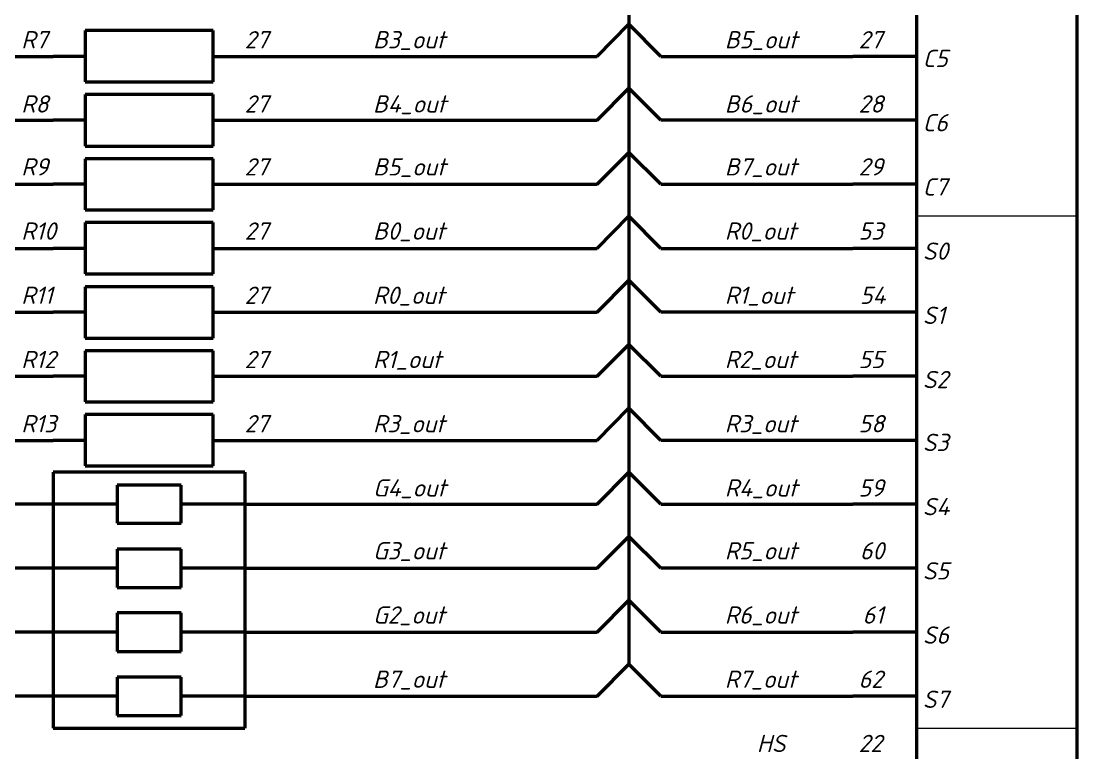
# Model space of a CAD drawing. Header units: inches. Extents: x -26 to 1942, y -380 to 599.
# Drawn here: x 528.7 to 611.2, y 403.3 to 460.5 of the extents above; entities that cross this region are included whole.
import ezdxf

# ---------------------------------------------------------------- set-up
doc = ezdxf.new("R2010")
doc.units = ezdxf.units.IN
for name, color, linetype, lineweight in [('OSN25', 2, 'Continuous', 20), ('OSN50', 3, 'Continuous', 50), ('TEXT', 1, 'Continuous', 30)]:
    doc.layers.add(name, color=color, linetype=linetype, lineweight=lineweight)
doc.styles.add('ISOCPEUR0', font='isocpeur.ttf', dxfattribs={"height": 2.87999})

msp = doc.modelspace()

# ---------------------------------------------------------------- linework, layer by layer
at = {"layer": 'OSN25'}
for p, q in [((611.173, 445.226), (598.656, 445.226)), ((598.656, 405.22), (611.173, 405.22))]:
    msp.add_line(p, q, dxfattribs=at)
at = {"layer": 'OSN50'}
for p, q in [((576.157, 525.212), (576.157, 410.237)), ((598.656, 350.216), (598.656, 525.212)), ((611.173, 525.212), (611.173, 350.216)), ((543.676, 459.729), (533.668, 459.729)), ((533.668, 459.729), (533.668, 455.731)), ((543.676, 455.731), (543.676, 459.729)), ((573.675, 457.717), (576.157, 460.225)), ((578.666, 457.717), (576.157, 460.225)), ((466.172, 457.717), (531.16, 457.717)), ((533.668, 457.717), (531.16, 457.717)), ((543.676, 457.717), (546.159, 457.717)), ((546.159, 457.717), (551.176, 457.717)), ((551.176, 457.717), (551.176, 457.717)), ((551.176, 457.717), (573.675, 457.717)), ((578.666, 457.717), (593.665, 457.717)), ((598.656, 457.717), (593.665, 457.717)), ((533.668, 455.731), (543.676, 455.731)), ((543.676, 454.738), (533.668, 454.738)), ((533.668, 454.738), (533.668, 450.714)), ((543.676, 450.714), (543.676, 454.738)), ((573.675, 452.726), (576.157, 455.234)), ((578.666, 452.726), (576.157, 455.234)), ((466.172, 452.726), (531.16, 452.726)), ((533.668, 452.726), (531.16, 452.726)), ((543.676, 452.726), (546.159, 452.726)), ((546.159, 452.726), (551.176, 452.726)), ((551.176, 452.726), (551.176, 452.726)), ((551.176, 452.726), (573.675, 452.726)), ((593.665, 452.726), (578.666, 452.726)), ((578.666, 452.726), (578.666, 452.726)), ((598.656, 452.726), (593.665, 452.726)), ((533.668, 450.714), (543.676, 450.714)), ((543.676, 449.721), (533.668, 449.721)), ((533.668, 449.721), (533.668, 445.723)), ((543.676, 445.723), (543.676, 449.721)), ((573.675, 447.735), (576.157, 450.217)), ((578.666, 447.735), (576.157, 450.217)), ((466.172, 447.735), (531.16, 447.735)), ((533.668, 447.735), (531.16, 447.735)), ((543.676, 447.735), (546.159, 447.735)), ((546.159, 447.735), (551.176, 447.735)), ((551.176, 447.735), (551.176, 447.735)), ((551.176, 447.735), (573.675, 447.735)), ((578.666, 447.735), (593.665, 447.735)), ((598.656, 447.735), (593.665, 447.735)), ((533.668, 445.723), (543.676, 445.723)), ((543.676, 444.73), (533.668, 444.73)), ((533.668, 444.73), (533.668, 440.732)), ((543.676, 440.732), (543.676, 444.73)), ((573.675, 442.718), (576.157, 445.226)), ((578.666, 442.718), (576.157, 445.226)), ((466.172, 442.718), (531.16, 442.718)), ((533.668, 442.718), (531.16, 442.718)), ((543.676, 442.718), (546.159, 442.718)), ((546.159, 442.718), (551.176, 442.718)), ((551.176, 442.718), (551.176, 442.718)), ((551.176, 442.718), (573.675, 442.718)), ((578.666, 442.718), (593.665, 442.718)), ((598.656, 442.718), (593.665, 442.718)), ((593.665, 442.718), (593.665, 442.718)), ((533.668, 440.732), (543.676, 440.732)), ((573.675, 437.727), (576.157, 440.235)), ((578.666, 437.727), (576.157, 440.235)), ((543.676, 439.713), (533.668, 439.713)), ((533.668, 439.713), (533.668, 435.715)), ((543.676, 435.715), (543.676, 439.713)), ((466.172, 437.727), (531.16, 437.727)), ((533.668, 437.727), (531.16, 437.727)), ((543.676, 437.727), (546.159, 437.727)), ((546.159, 437.727), (551.176, 437.727)), ((551.176, 437.727), (551.176, 437.727)), ((551.176, 437.727), (573.675, 437.727)), ((593.665, 437.727), (578.666, 437.727)), ((598.656, 437.727), (593.665, 437.727)), ((533.668, 435.715), (543.676, 435.715)), ((573.675, 432.736), (576.157, 435.218)), ((578.666, 432.736), (576.157, 435.218)), ((543.676, 434.722), (533.668, 434.722)), ((533.668, 434.722), (533.668, 430.724)), ((543.676, 430.724), (543.676, 434.722)), ((466.172, 432.736), (531.16, 432.736)), ((533.668, 432.736), (531.16, 432.736)), ((543.676, 432.736), (546.159, 432.736)), ((546.159, 432.736), (573.675, 432.736)), ((578.666, 432.736), (593.665, 432.736)), ((598.656, 432.736), (593.665, 432.736)), ((533.668, 430.724), (543.676, 430.724)), ((573.675, 427.719), (576.157, 430.227)), ((578.666, 427.719), (576.157, 430.227)), ((543.676, 429.731), (533.668, 429.731)), ((533.668, 429.731), (533.668, 425.733)), ((543.676, 425.733), (543.676, 429.731)), ((466.172, 427.719), (531.16, 427.719)), ((533.668, 427.719), (531.16, 427.719)), ((543.676, 427.719), (546.159, 427.719)), ((546.159, 427.719), (551.176, 427.719)), ((551.176, 427.719), (551.176, 427.719)), ((551.176, 427.719), (573.675, 427.719)), ((593.665, 427.719), (578.666, 427.719)), ((598.656, 427.719), (593.665, 427.719)), ((533.668, 425.733), (543.676, 425.733)), ((546.159, 425.236), (531.16, 425.236)), ((531.16, 425.236), (531.16, 405.22)), ((546.159, 425.236), (546.159, 405.22)), ((573.675, 422.728), (576.157, 425.236)), ((578.666, 422.728), (576.157, 425.236)), ((536.177, 424.217), (536.177, 421.238)), ((541.168, 424.217), (536.177, 424.217)), ((541.168, 421.238), (541.168, 424.217)), ((531.16, 422.728), (526.168, 422.728)), ((536.177, 422.728), (531.16, 422.728)), ((546.159, 422.728), (541.168, 422.728)), ((546.159, 422.728), (551.176, 422.728)), ((551.176, 422.728), (573.675, 422.728)), ((578.666, 422.728), (593.665, 422.728)), ((598.656, 422.728), (593.665, 422.728)), ((593.665, 422.728), (593.665, 422.728)), ((536.177, 421.238), (541.168, 421.238)), ((573.675, 417.737), (576.157, 420.219)), ((578.666, 417.737), (576.157, 420.219)), ((536.177, 419.226), (536.177, 416.221)), ((541.168, 419.226), (536.177, 419.226)), ((541.168, 416.221), (541.168, 419.226)), ((531.16, 417.737), (526.168, 417.737)), ((536.177, 417.737), (531.16, 417.737)), ((546.159, 417.737), (541.168, 417.737)), ((546.159, 417.737), (551.176, 417.737)), ((551.176, 417.737), (573.675, 417.737)), ((593.665, 417.737), (578.666, 417.737)), ((598.656, 417.737), (593.665, 417.737)), ((536.177, 416.221), (541.168, 416.221)), ((573.675, 412.72), (576.157, 415.228)), ((578.666, 412.72), (576.157, 415.228)), ((536.177, 414.235), (536.177, 411.23)), ((541.168, 414.235), (536.177, 414.235)), ((541.168, 411.23), (541.168, 414.235)), ((531.16, 412.72), (526.168, 412.72)), ((536.177, 412.72), (531.16, 412.72)), ((546.159, 412.72), (541.168, 412.72)), ((546.159, 412.72), (551.176, 412.72)), ((551.176, 412.72), (573.675, 412.72)), ((578.666, 412.72), (578.666, 412.72)), ((578.666, 412.72), (593.665, 412.72)), ((598.656, 412.72), (593.665, 412.72)), ((593.665, 412.72), (593.665, 412.72)), ((536.177, 411.23), (541.168, 411.23)), ((573.675, 407.729), (576.157, 410.237)), ((578.666, 407.729), (576.157, 410.237)), ((536.177, 409.218), (536.177, 406.213)), ((541.168, 409.218), (536.177, 409.218)), ((541.168, 406.213), (541.168, 409.218)), ((531.16, 407.729), (526.168, 407.729)), ((536.177, 407.729), (531.16, 407.729)), ((546.159, 407.729), (541.168, 407.729)), ((546.159, 407.729), (551.176, 407.729)), ((551.176, 407.729), (573.675, 407.729)), ((578.666, 407.729), (593.665, 407.729)), ((598.656, 407.729), (593.665, 407.729)), ((593.665, 407.729), (593.665, 407.729)), ((536.177, 406.213), (541.168, 406.213)), ((531.16, 405.22), (546.159, 405.22))]:
    msp.add_line(p, q, dxfattribs=at)

# ---------------------------------------------------------------- texts
at = {"layer": 'TEXT', "style": 'ISOCPEUR0', "oblique": 15}
for s, p in [('R7', (528.677, 458.344)), ('27', (546.133, 458.344)), ('B3_out', (556.167, 458.344)), ('B5_out', (583.657, 458.344)), ('27', (594.109, 458.344)), ('C5', (599.126, 456.881)), ('R8', (528.677, 453.327)), ('27', (546.133, 453.327)), ('B4_out', (556.167, 453.327)), ('B6_out', (583.657, 453.327)), ('28', (594.109, 453.327)), ('C6', (599.126, 451.863)), ('R9', (528.677, 448.414)), ('27', (546.133, 448.414)), ('B5_out', (556.167, 448.414)), ('B7_out', (583.657, 448.414)), ('29', (594.109, 448.414)), ('C7', (599.126, 446.846)), ('R10', (528.677, 443.397)), ('27', (546.133, 443.397)), ('B0_out', (556.167, 443.397)), ('R0_out', (583.657, 443.397)), ('53', (594.109, 443.397)), ('S0', (599.126, 441.829)), ('R11', (528.677, 438.38)), ('27', (546.133, 438.38)), ('R0_out', (556.167, 438.38)), ('R1_out', (583.657, 438.38)), ('54', (594.214, 438.38)), ('S1', (599.126, 436.812)), ('R12', (528.677, 433.363)), ('27', (546.133, 433.363)), ('R1_out', (556.167, 433.363)), ('R2_out', (583.657, 433.363)), ('55', (594.109, 433.363)), ('S2', (599.126, 431.795)), ('R13', (528.677, 428.346)), ('27', (546.133, 428.346)), ('R3_out', (556.167, 428.346)), ('R3_out', (583.657, 428.346)), ('58', (594.109, 428.346)), ('S3', (599.126, 426.883)), ('G4_out', (556.167, 423.329)), ('R4_out', (583.657, 423.329)), ('59', (594.109, 423.329)), ('S4', (599.126, 421.866)), ('G3_out', (556.167, 418.416)), ('R5_out', (583.657, 418.416)), ('60', (594.214, 418.416)), ('S5', (599.126, 416.849)), ('G2_out', (556.167, 413.399)), ('R6_out', (583.657, 413.399)), ('61', (594.423, 413.399)), ('S6', (599.126, 411.831)), ('B7_out', (556.167, 408.382)), ('R7_out', (583.657, 408.382)), ('62', (594.109, 408.382)), ('S7', (599.126, 406.814)), ('HS', (586.165, 403.365)), ('22', (594.109, 403.365))]:
    msp.add_text(s, height=1.35, dxfattribs=at).set_placement(p)

doc.saveas('drawing.dxf')
